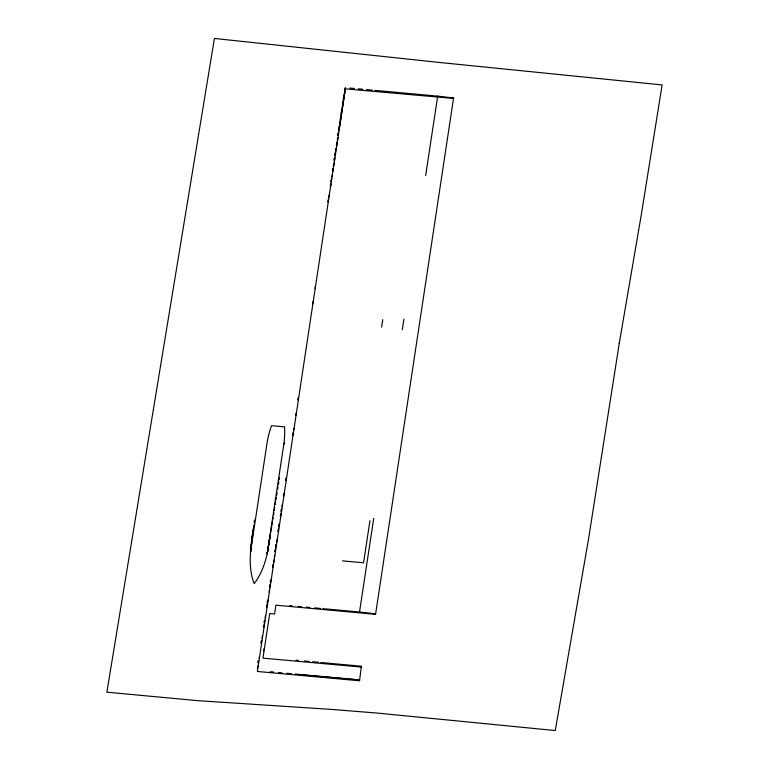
<?xml version="1.0" encoding="UTF-8"?>
<svg xmlns="http://www.w3.org/2000/svg" width="769" height="769" viewBox="0 0 769 769"><rect width="100%" height="100%" fill="white"/><g stroke="black" fill="none" stroke-linecap="round" stroke-linejoin="round"><path stroke-width="1.15" d="M251.694 540.501C249.935 554.843 248.752 569.925 254.203 583.642C261.22 574.289 265.392 563.091 267.583 551.671M251.934 538.156L252.184 535.801M269.9 537.348L267.208 553.786L283.828 444.155A102.354 94.635 -17.3 0 0 284.578 426.872L271.534 425.67A102.354 94.635 -17.3 0 0 267.103 442.617L250.483 552.248L252.367 534.542M252.617 532.177L252.866 529.822M250.483 552.248L253.876 524.852M254.164 522.468L254.462 520.094M257.951 662.801L258.297 660.513M334.111 159.962L334.477 157.587M334.832 155.213L335.188 152.848M336.447 144.543L336.812 142.169M337.889 135.056L338.245 132.681M338.783 129.125L339.148 126.75M339.504 124.386L339.869 122.011M340.225 119.637L340.58 117.263M341.119 113.706L341.484 111.332M342.561 104.219L342.916 101.844M343.282 99.48L343.82 95.923M267.179 602.636L267.535 600.262M269.515 587.218L269.871 584.844M270.236 582.469L270.592 580.105M272.572 567.051L272.928 564.686M274.908 551.642L275.264 549.268M275.629 546.894L275.984 544.519M277.965 531.475L278.32 529.101M278.676 526.736L279.041 524.362M280.301 516.057L280.656 513.692M281.012 511.318L281.377 508.943M283.348 495.899L283.713 493.525M285.683 480.481L286.049 478.107M292.518 435.417L292.874 433.043M297.911 399.842L298.266 397.467M327.921 201.786L328.286 199.411M330.257 186.367L330.622 183.993M330.978 181.619L331.333 179.254M332.593 170.949L332.958 168.574M333.313 166.21L333.669 163.835M334.217 160.279L334.573 157.905M334.928 155.53L335.294 153.156M335.649 150.791L336.005 148.417M336.37 146.043L336.909 142.486M337.264 140.112L337.629 137.747M337.985 135.373L338.35 132.999M338.706 130.624L345.175 87.935M257.413 668.29L257.75 666.06M258.259 662.705L258.595 660.475M267.468 602.665L267.833 600.291M269.092 591.986L269.448 589.612M269.804 587.247L270.169 584.873M270.525 582.498L270.89 580.124M272.86 567.08L273.226 564.715M273.581 562.341L273.937 559.967M274.302 557.592L274.658 555.228M275.196 551.661L275.562 549.297M275.917 546.922L276.273 544.548M276.638 542.174L276.994 539.809M278.253 531.504L278.609 529.13M278.974 526.765L279.33 524.391M280.589 516.086L280.954 513.711M281.31 511.347L281.665 508.972M282.031 506.598L282.386 504.224M283.646 495.928L284.001 493.554M285.981 480.51L286.337 478.135M292.806 435.446L293.172 433.072M293.527 430.698L293.893 428.323M295.863 415.279L296.228 412.915M298.199 399.861L298.564 397.496M312.762 303.803L313.118 301.429M315.098 288.385L315.453 286.01M328.219 201.814L328.574 199.44M328.93 197.066L329.295 194.692M330.555 186.396L330.91 184.022M331.276 181.647L331.631 179.283M331.987 176.908L332.352 174.534M332.89 170.978L333.246 168.603M333.611 166.229L333.967 163.864M334.323 161.49L334.861 157.933M335.226 155.559L335.582 153.185M335.947 150.82L336.303 148.446M336.659 146.072L337.197 142.515M337.562 140.141L337.918 137.766M338.283 135.402L338.639 133.027M338.994 130.653L345.473 87.964L257.375 671.472L359.546 680.776L361.353 666.223L320.913 662.503M263.536 651.285L263.882 648.949M381.597 327.123L382.741 319.625M369.947 520.68L363.564 562.802L342.532 560.861M322.893 608.654L359.517 612.028L373.715 518.335M402.293 329.766L403.908 319.097M425.651 175.601L437.696 96.135L453.585 97.942L453.748 98.461L345.762 88.906M295.161 674.029L359.421 679.94L300.9 674.836M361.353 666.223L361.622 667.098L262.96 658.139L269.698 613.652L274.562 613.979L275.898 605.174L375.57 614.344L453.585 97.942M260.999 642.894L261.364 640.519M263.363 627.504L263.729 625.13M264.084 622.765L264.449 620.391M266.449 607.375L266.814 605.001M261.287 642.922L261.652 640.548M262.018 638.183L262.383 635.819M263.652 627.523L264.017 625.159M264.382 622.794L264.747 620.42M265.113 618.055L265.468 615.69M266.747 607.395L267.112 605.03M269.64 538.598L267.208 553.786L272.341 522.074M272.726 519.729L273.11 517.383M273.485 515.028L273.87 512.683M274.245 510.337L274.629 507.982M275.196 504.464L275.581 502.119M275.956 499.763L276.34 497.418M276.715 495.073L277.1 492.718M277.667 489.199L278.051 486.844M278.426 484.499L278.811 482.153M279.195 479.798L279.57 477.453M283.828 444.155L284.79 442.867M349.828 88.05L354.576 88.493M358.143 88.82L362.891 89.252M366.448 89.589L372.388 90.127M374.763 90.348L437.696 96.135M289.807 605.607L292.172 605.828M298.074 606.376L301.621 606.703M306.35 607.135L309.897 607.462M314.617 607.894L320.529 608.442M295.94 660.206L298.324 660.427M304.264 660.975L309.023 661.407M312.589 661.744L318.539 662.282M259.105 657.13L259.403 658.072M270.169 671.731L273.735 672.058M278.493 672.5L282.069 672.827M286.827 673.269L291.586 673.702M359.517 612.028L375.407 613.825M359.421 679.94L359.594 680.498M267.295 603.848L267.583 604.79M619.247 343.445L588.564 538.915L555.256 730.55L377.021 713.055L332.439 709.479L197.316 700.626L106.872 692.187L214.416 38.45L438.791 62.395L662.128 84.926L641.365 214.359L619.247 343.445"/></g></svg>
